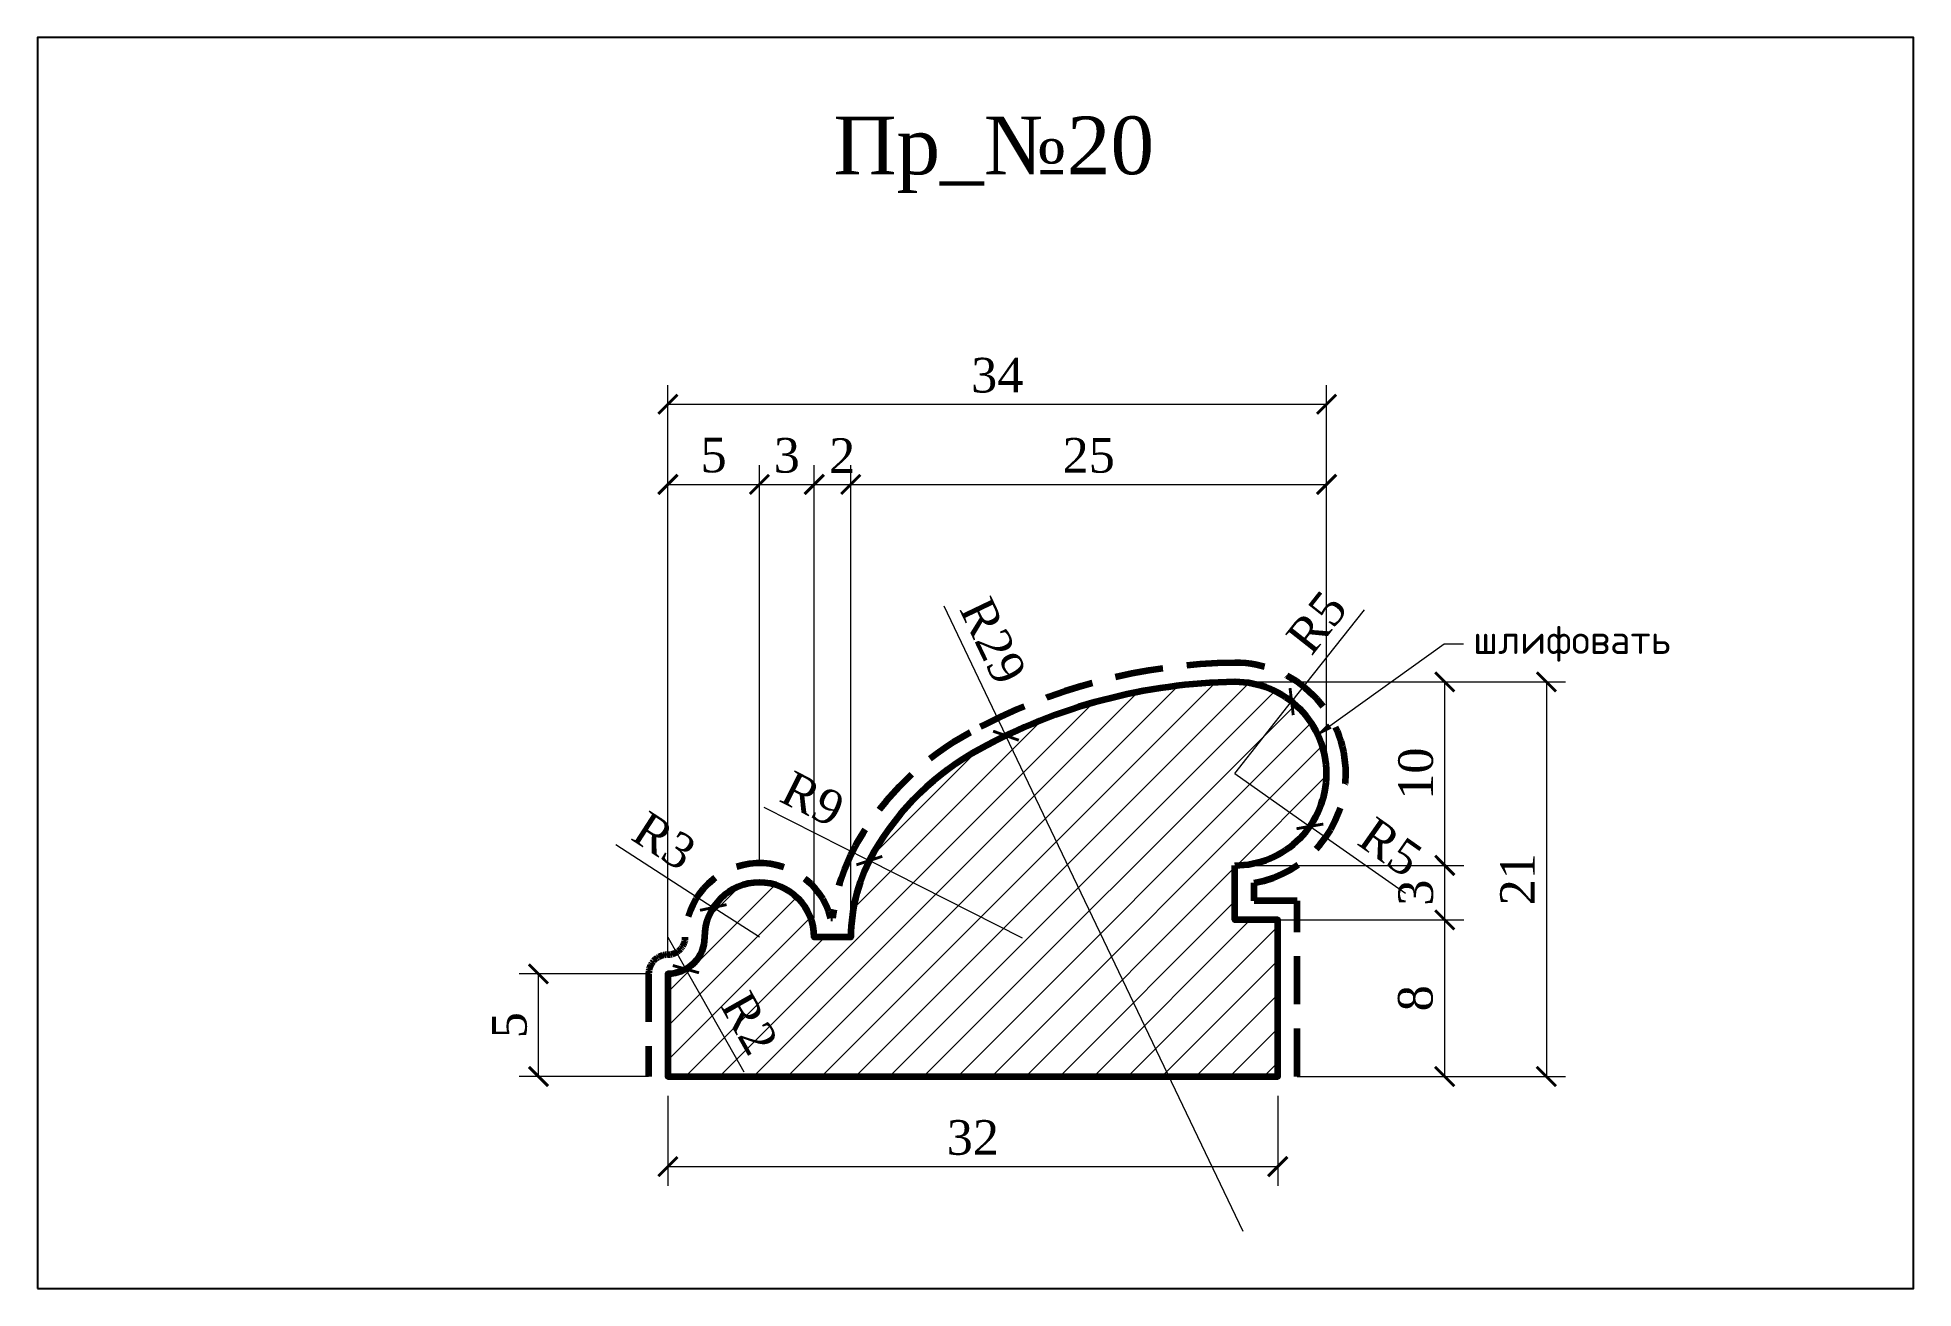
# Model space of a CAD drawing. Header units: millimetres. Extents: x 303748.9 to 303846.4, y -92524.8 to -92459.8.
import ezdxf
from ezdxf import colors
from ezdxf.entities.mleader import LeaderData, LeaderLine
from ezdxf.math import Vec2, Vec3

# ---------------------------------------------------------------- set-up
doc = ezdxf.new("R2010")
doc.units = ezdxf.units.MM
doc.header["$MEASUREMENT"] = 0
doc.linetypes.add('HIDDEN', pattern=[0.375, 0.25, -0.125])
doc.layers.add('Outside panel', color=7, linetype='Continuous', lineweight=18, true_color=0x7f5e57)
for name, color, linetype, lineweight in [('линия 15', 7, 'Continuous', 15), ('линия 50', 1, 'Continuous', 211), ('служебный слой РАЗМЕРЫ', 7, 'Continuous', 9)]:
    doc.layers.add(name, color=color, linetype=linetype, lineweight=lineweight)
doc.styles.add('ELECT', font='times.ttf')
doc.styles.get("Standard").update_dxf_attribs({"font": 'times.ttf'})
doc.styles.add('ЕСКД профили текст', font='isocpeur.ttf')
doc.dimstyles.new('M_1', dxfattribs={"dimtxt": 1.8, "dimasz": 1, "dimexe": 1, "dimexo": 1, "dimgap": 0.6, "dimtad": 1, "dimdec": 0, "dimdsep": 46, "dimtxsty": 'Standard', "dimblk": 'ARCHTICK', "dimcen": -5, "dimclrd": 7, "dimclre": 7, "dimclrt": 7, "dimadec": 0, "dimazin": 0, "dimtfac": 1, "dimtdec": 0, "dimtmove": 0, "dimatfit": 3, "dimfxl": 1, "dimtolj": 1, "dimtzin": 0, "dimlwd": 5, "dimlwe": 5, "dimarcsym": 0})

# ---------------------------------------------------------------- blocks, each defined once
blk = doc.blocks.new('_ArchTick')
at = {"color": 0, "linetype": 'ByBlock', "const_width": 0.15}
blk.add_lwpolyline([(-0.5, -0.5), (0.5, 0.5)], dxfattribs=at)
blk = doc.blocks.new('*D2')
at = {"layer": 'Defpoints', "color": 0, "ltscale": 1000, "transparency": 16777216}
for p in [(303811.086, -92493.253), (303813.316, -92513.754), (303827.273, -92513.754)]:
    blk.add_point(p, dxfattribs=at)
at = {"layer": 'линия 15', "color": 7, "lineweight": 5, "ltscale": 1000, "transparency": 16777216}
for p, q in [((303812.086, -92493.253), (303828.273, -92493.253)), ((303827.273, -92493.253), (303827.273, -92513.754)), ((303814.316, -92513.754), (303828.273, -92513.754))]:
    blk.add_line(p, q, dxfattribs=at)
for p, rotation in [((303827.273, -92493.253), 90), ((303827.273, -92513.754), 270)]:
    blk.add_blockref('_ArchTick', p, dxfattribs=dict(at, rotation=rotation))
at = {"layer": 'линия 15', "color": 7, "ltscale": 1000, "transparency": 16777216, "insert": (303825.773, -92503.503), "char_height": 1.8, "attachment_point": 5, "rotation": 90}
blk.add_mtext('\\A1;21', dxfattribs=at)
blk = doc.blocks.new('*D5')
at = {"layer": 'Defpoints', "color": 0, "ltscale": 1000, "transparency": 16777216}
for p in [(303813.316, -92505.622), (303821.993, -92505.622), (303813.316, -92513.754)]:
    blk.add_point(p, dxfattribs=at)
at = {"layer": 'линия 15', "color": 7, "lineweight": 5, "ltscale": 1000, "transparency": 16777216}
for p, q in [((303814.316, -92505.622), (303822.993, -92505.622)), ((303821.993, -92513.754), (303821.993, -92505.622)), ((303814.316, -92513.754), (303822.993, -92513.754))]:
    blk.add_line(p, q, dxfattribs=at)
for p, rotation in [((303821.993, -92505.622), 90), ((303821.993, -92513.754), 270)]:
    blk.add_blockref('_ArchTick', p, dxfattribs=dict(at, rotation=rotation))
at = {"layer": 'линия 15', "color": 7, "ltscale": 1000, "transparency": 16777216, "insert": (303820.477, -92509.688), "char_height": 1.8, "attachment_point": 5, "rotation": 90}
blk.add_mtext('\\A1;8', dxfattribs=at)
blk = doc.blocks.new('*D9')
at = {"layer": 'Defpoints', "color": 0, "ltscale": 1000, "transparency": 16777216}
for p in [(303791.124, -92482.99), (303789.223, -92506.521), (303791.124, -92506.521)]:
    blk.add_point(p, dxfattribs=at)
at = {"layer": 'линия 15', "color": 7, "lineweight": 5, "ltscale": 1000, "transparency": 16777216}
for p, q in [((303789.223, -92505.521), (303789.223, -92481.99)), ((303791.124, -92505.521), (303791.124, -92481.99)), ((303789.223, -92482.99), (303791.124, -92482.99))]:
    blk.add_line(p, q, dxfattribs=at)
at = {"layer": 'линия 15', "color": 7, "lineweight": 5, "ltscale": 1000, "transparency": 16777216, "rotation": 180}
blk.add_blockref('_ArchTick', (303789.223, -92482.99), dxfattribs=at)
at = {"layer": 'линия 15', "color": 7, "lineweight": 5, "ltscale": 1000, "transparency": 16777216}
blk.add_blockref('_ArchTick', (303791.124, -92482.99), dxfattribs=at)
at = {"layer": 'линия 15', "color": 7, "ltscale": 1000, "transparency": 16777216, "insert": (303790.673, -92481.49), "char_height": 1.8, "attachment_point": 5}
blk.add_mtext('\\A1;2', dxfattribs=at)
blk = doc.blocks.new('*D11')
at = {"layer": 'Defpoints', "color": 0, "ltscale": 1000, "transparency": 16777216}
for p in [(303786.371, -92482.99), (303786.371, -92503.669), (303781.618, -92508.422)]:
    blk.add_point(p, dxfattribs=at)
at = {"layer": 'линия 15', "color": 7, "lineweight": 5, "ltscale": 1000, "transparency": 16777216}
for p, q in [((303781.618, -92507.422), (303781.618, -92481.99)), ((303786.371, -92502.669), (303786.371, -92481.99)), ((303781.618, -92482.99), (303786.371, -92482.99))]:
    blk.add_line(p, q, dxfattribs=at)
at = {"layer": 'линия 15', "color": 7, "lineweight": 5, "ltscale": 1000, "transparency": 16777216, "rotation": 180}
blk.add_blockref('_ArchTick', (303781.618, -92482.99), dxfattribs=at)
at = {"layer": 'линия 15', "color": 7, "lineweight": 5, "ltscale": 1000, "transparency": 16777216}
blk.add_blockref('_ArchTick', (303786.371, -92482.99), dxfattribs=at)
at = {"layer": 'линия 15', "color": 7, "ltscale": 1000, "transparency": 16777216, "insert": (303783.994, -92481.474), "char_height": 1.8, "attachment_point": 5}
blk.add_mtext('\\A1;5', dxfattribs=at)
blk = doc.blocks.new('*D18')
at = {"layer": 'Defpoints', "color": 0, "ltscale": 1000, "transparency": 16777216}
for p in [(303781.618, -92506.521), (303782.553, -92508.176)]:
    blk.add_point(p, dxfattribs=at)
at = {"layer": 'линия 15', "color": 7, "lineweight": 5, "ltscale": 1000, "transparency": 16777216}
for p in [(303781.618, -92506.521), (303785.576, -92513.528)]:
    blk.add_line(p, (303782.553, -92508.176), dxfattribs=at)
at = {"layer": 'линия 15', "color": 7, "lineweight": 5, "ltscale": 1000, "transparency": 16777216, "rotation": 119.4592037777526}
blk.add_blockref('_ArchTick', (303782.553, -92508.176), dxfattribs=at)
at = {"layer": 'линия 15', "color": 7, "ltscale": 1000, "transparency": 16777216, "insert": (303785.862, -92510.985), "char_height": 1.8, "attachment_point": 5, "rotation": 299.4592}
blk.add_mtext('\\A1;R2', dxfattribs=at)
blk = doc.blocks.new('*D16')
at = {"layer": 'Defpoints', "color": 0, "ltscale": 1000, "transparency": 16777216}
for p in [(303783.977, -92504.972), (303786.371, -92506.521)]:
    blk.add_point(p, dxfattribs=at)
at = {"layer": 'линия 15', "color": 7, "lineweight": 5, "ltscale": 1000, "transparency": 16777216}
for p in [(303778.909, -92501.693), (303786.371, -92506.521)]:
    blk.add_line(p, (303783.977, -92504.972), dxfattribs=at)
at = {"layer": 'линия 15', "color": 7, "lineweight": 5, "ltscale": 1000, "transparency": 16777216, "rotation": 327.0935245007012}
blk.add_blockref('_ArchTick', (303783.977, -92504.972), dxfattribs=at)
at = {"layer": 'линия 15', "color": 7, "ltscale": 1000, "transparency": 16777216, "insert": (303781.427, -92501.516), "char_height": 1.8, "attachment_point": 5, "rotation": 327.09352}
blk.add_mtext('\\A1;R3', dxfattribs=at)
blk = doc.blocks.new('*D17')
at = {"layer": 'Defpoints', "color": 0, "ltscale": 1000, "transparency": 16777216}
for p in [(303792.086, -92502.536), (303800.042, -92506.564)]:
    blk.add_point(p, dxfattribs=at)
at = {"layer": 'линия 15', "color": 7, "lineweight": 5, "ltscale": 1000, "transparency": 16777216}
for p in [(303786.606, -92499.762), (303800.042, -92506.564)]:
    blk.add_line(p, (303792.086, -92502.536), dxfattribs=at)
at = {"layer": 'линия 15', "color": 7, "lineweight": 5, "ltscale": 1000, "transparency": 16777216, "rotation": 333.147013691082}
blk.add_blockref('_ArchTick', (303792.086, -92502.536), dxfattribs=at)
at = {"layer": 'линия 15', "color": 7, "ltscale": 1000, "transparency": 16777216, "insert": (303789.139, -92499.343), "char_height": 1.8, "attachment_point": 5, "rotation": 333.14701}
blk.add_mtext('\\A1;R9', dxfattribs=at)
blk = doc.blocks.new('*D12')
at = {"layer": 'Defpoints', "color": 0, "ltscale": 1000, "transparency": 16777216}
for p in [(303799.188, -92496.046), (303811.513, -92521.812)]:
    blk.add_point(p, dxfattribs=at)
at = {"layer": 'линия 15', "color": 7, "lineweight": 5, "ltscale": 1000, "transparency": 16777216}
for p in [(303795.965, -92489.306), (303811.513, -92521.812)]:
    blk.add_line(p, (303799.188, -92496.046), dxfattribs=at)
at = {"layer": 'линия 15', "color": 7, "lineweight": 5, "ltscale": 1000, "transparency": 16777216, "rotation": 295.5621956271858}
blk.add_blockref('_ArchTick', (303799.188, -92496.046), dxfattribs=at)
at = {"layer": 'линия 15', "color": 7, "ltscale": 1000, "transparency": 16777216, "insert": (303798.515, -92491.119), "char_height": 1.8, "attachment_point": 5, "rotation": 295.5622}
blk.add_mtext('\\A1;R29', dxfattribs=at)
blk = doc.blocks.new('*D6')
at = {"layer": 'Defpoints', "color": 0, "ltscale": 1000, "transparency": 16777216}
for p in [(303811.086, -92498.018), (303814.986, -92500.758)]:
    blk.add_point(p, dxfattribs=at)
at = {"layer": 'линия 15', "color": 7, "lineweight": 5, "ltscale": 1000, "transparency": 16777216}
for p in [(303811.086, -92498.018), (303819.961, -92504.253)]:
    blk.add_line(p, (303814.986, -92500.758), dxfattribs=at)
at = {"layer": 'линия 15', "color": 7, "lineweight": 5, "ltscale": 1000, "transparency": 16777216, "rotation": 144.9117917780216}
blk.add_blockref('_ArchTick', (303814.986, -92500.758), dxfattribs=at)
at = {"layer": 'линия 15', "color": 7, "ltscale": 1000, "transparency": 16777216, "insert": (303819.163, -92501.84), "char_height": 1.8, "attachment_point": 5, "rotation": 324.91179}
blk.add_mtext('\\A1;R5', dxfattribs=at)
blk = doc.blocks.new('*D13')
at = {"layer": 'Defpoints', "color": 0, "ltscale": 1000, "transparency": 16777216}
for p in [(303814.035, -92494.275), (303811.086, -92498.018)]:
    blk.add_point(p, dxfattribs=at)
at = {"layer": 'линия 15', "color": 7, "lineweight": 5, "ltscale": 1000, "transparency": 16777216}
for p in [(303817.798, -92489.498), (303811.086, -92498.018)]:
    blk.add_line(p, (303814.035, -92494.275), dxfattribs=at)
at = {"layer": 'линия 15', "color": 7, "lineweight": 5, "ltscale": 1000, "transparency": 16777216, "rotation": 231.774256641158}
blk.add_blockref('_ArchTick', (303814.035, -92494.275), dxfattribs=at)
at = {"layer": 'линия 15', "color": 7, "ltscale": 1000, "transparency": 16777216, "insert": (303815.344, -92490.163), "char_height": 1.8, "attachment_point": 5, "rotation": 51.77426}
blk.add_mtext('\\A1;R5', dxfattribs=at)

msp = doc.modelspace()

# ---------------------------------------------------------------- hatches: boundary and pattern name
at = {"layer": 'Outside panel', "ltscale": 1000}
h = msp.add_hatch(dxfattribs=at)
h.set_pattern_fill('ANSI31', color=256, scale=10)
h.set_pattern_definition([(45, (-3398.4294, -16.7533), (-0.8838834765, 0.8838834765), [])])
h.paths.add_polyline_path([(303815.852, -92498.018, 0.414214), (303811.086, -92493.253, 0.121989), (303797.807, -92496.753, 0.136163), (303792.343, -92502.064, 0.131781), (303791.124, -92506.521), (303789.223, -92506.521, 1), (303783.519, -92506.521, -0.414214), (303781.618, -92508.422), (303781.618, -92513.754), (303813.316, -92513.754), (303813.316, -92505.622), (303811.086, -92505.622), (303811.086, -92502.784, 0.414214)])

# ---------------------------------------------------------------- linework, layer by layer
at = {"color": 6, "ltscale": 1000}
msp.add_lwpolyline([(303748.855, -92524.768), (303846.355, -92524.768), (303846.355, -92459.768), (303748.855, -92459.768)], close=True, dxfattribs=at)
at = {"layer": 'линия 50', "color": 1, "linetype": 'HIDDEN', "ltscale": 10, "true_color": 0xff0909}
msp.add_lwpolyline([(303814.316, -92513.754), (303814.316, -92504.622), (303812.086, -92504.622), (303812.086, -92503.696, 0.364027), (303816.852, -92498.018, 0.414608), (303811.078, -92492.253, 0.122113), (303797.321, -92495.879, 0.136038), (303791.479, -92501.559, 0.106291), (303790.179, -92505.521), (303790.091, -92505.521, 0.876611), (303782.519, -92506.521, -0.414214), (303781.618, -92507.422, 0.414214), (303780.618, -92508.422), (303780.618, -92513.754)], format="xyb", dxfattribs=at)
at = {"layer": 'линия 50', "color": 7}
msp.add_lwpolyline([(303811.086, -92502.784, 0.414214), (303815.852, -92498.018), (303815.852, -92498.018, 0.414214), (303811.086, -92493.253, 0.122052), (303797.801, -92496.757, 0.136038), (303792.343, -92502.064, 0.131781), (303791.124, -92506.521), (303789.223, -92506.521, 1), (303783.519, -92506.521, -0.414214), (303781.618, -92508.422), (303781.618, -92513.754), (303813.316, -92513.754), (303813.316, -92505.622), (303811.086, -92505.622)], format="xyb", close=True, dxfattribs=at)

# ---------------------------------------------------------------- texts
at = {"color": 5, "ltscale": 1000, "style": 'ELECT'}
msp.add_text('Пр_№20', height=3, dxfattribs=at).set_placement((303790.23, -92466.873))

# ---------------------------------------------------------------- dimensions: what is measured, and where the dimension line sits
at = {"layer": 'линия 15', "color": 7, "ltscale": 1000}
for base, p1, p2 in [((303815.852, -92478.825), (303781.618, -92508.422), (303815.852, -92498.018)), ((303789.223, -92482.99), (303786.371, -92503.669), (303789.223, -92506.521)), ((303815.852, -92482.99), (303791.124, -92506.521), (303815.852, -92498.018)), ((303813.316, -92518.434), (303781.618, -92513.754), (303813.316, -92513.754))]:
    msp.add_linear_dim(base=base, p1=p1, p2=p2, dimstyle='M_1', dxfattribs=at).render()
for base, p1, p2, picture, middle in [((303786.371, -92482.99), (303781.618, -92508.422), (303786.371, -92503.669), '*D11', (303783.994, -92482.99)), ((303791.124, -92482.99), (303789.223, -92506.521), (303791.124, -92506.521), '*D9', (303790.673, -92482.99))]:
    dim = msp.add_linear_dim(base=base, p1=p1, p2=p2, dimstyle='M_1', dxfattribs=at)
    dim.commit()
    dim.dimension.update_dxf_attribs({"geometry": picture, "text_midpoint": middle, "dimtype": 128})
for center, mpoint, picture, middle in [((303811.086, -92498.018), (303814.035, -92494.275), '*D13', (303815.344, -92490.163)), ((303811.513, -92521.812), (303799.188, -92496.046), '*D12', (303798.515, -92491.119)), ((303800.042, -92506.564), (303792.086, -92502.536), '*D17', (303789.139, -92499.343)), ((303811.086, -92498.018), (303814.986, -92500.758), '*D6', (303819.163, -92501.84)), ((303786.371, -92506.521), (303783.977, -92504.972), '*D16', (303781.427, -92501.516)), ((303781.618, -92506.521), (303782.553, -92508.176), '*D18', (303785.862, -92510.985))]:
    dim = msp.add_radius_dim(center=center, mpoint=mpoint, dimstyle='M_1', dxfattribs=at)
    dim.commit()
    dim.dimension.update_dxf_attribs({"geometry": picture, "text_midpoint": middle})
dim = msp.add_linear_dim(base=(303827.273, -92513.754), p1=(303811.086, -92493.253), p2=(303813.316, -92513.754), angle=90, dimstyle='M_1', dxfattribs=at)
dim.commit()
dim.dimension.update_dxf_attribs({"geometry": '*D2', "text_midpoint": (303825.773, -92503.503)})
for base, p1, p2 in [((303821.993, -92493.253), (303811.086, -92502.784), (303811.086, -92493.253)), ((303821.993, -92502.784), (303811.086, -92505.622), (303811.086, -92502.784)), ((303774.891, -92508.422), (303781.618, -92513.754), (303781.618, -92508.422))]:
    msp.add_linear_dim(base=base, p1=p1, p2=p2, angle=90, dimstyle='M_1', dxfattribs=at).render()
dim = msp.add_linear_dim(base=(303821.993, -92505.622), p1=(303813.316, -92513.754), p2=(303813.316, -92505.622), angle=90, dimstyle='M_1', dxfattribs=at)
dim.commit()
dim.dimension.update_dxf_attribs({"geometry": '*D5', "text_midpoint": (303821.993, -92509.688), "dimtype": 128})

# ---------------------------------------------------------------- leaders
at = {"layer": 'служебный слой РАЗМЕРЫ'}
ml = msp.add_multileader_mtext('Standard', dxfattribs=at)
ml.set_content('\\A1;шлифовать', color=256, style='ЕСКД профили текст')
ml.set_leader_properties(color=256, linetype='ByLayer', lineweight=-1)
ml.build(insert=Vec2(0, 0))
ml.multileader.update_dxf_attribs({"dogleg_length": 1, "arrow_head_size": 1})
ctx = ml.context
ctx.base_point, ctx.char_height, ctx.arrow_head_size, ctx.landing_gap_size, ctx.plane_origin = Vec3(303822.967, -92491.273), 1.5, 1, 0.5, Vec3(303842.875, -92459.11)
notes = []
notes.append((ctx, [(1, (1, 1, 0), (303821.967, -92491.273), (1, 0), 1, [(0, [(303815.21, -92496.121)], 0, [])])]))
ctx.mtext.insert, ctx.mtext.flow_direction = Vec3(303823.467, -92490.298), 5
for ctx, leaders in notes:
    for number, flags, end, landing, length, lines in leaders:
        leader = LeaderData()
        leader.index, (leader.has_last_leader_line, leader.has_dogleg_vector, leader.attachment_direction) = number, flags
        leader.last_leader_point, leader.dogleg_vector, leader.dogleg_length = Vec3(end), Vec3(landing), length
        for number, points, colour, breaks in lines:
            line = LeaderLine()
            line.index, line.vertices, line.color, line.breaks = number, Vec3.list(points), colors.encode_raw_color(colour), breaks
            leader.lines.append(line)
        ctx.leaders.append(leader)

doc.saveas('drawing.dxf')
